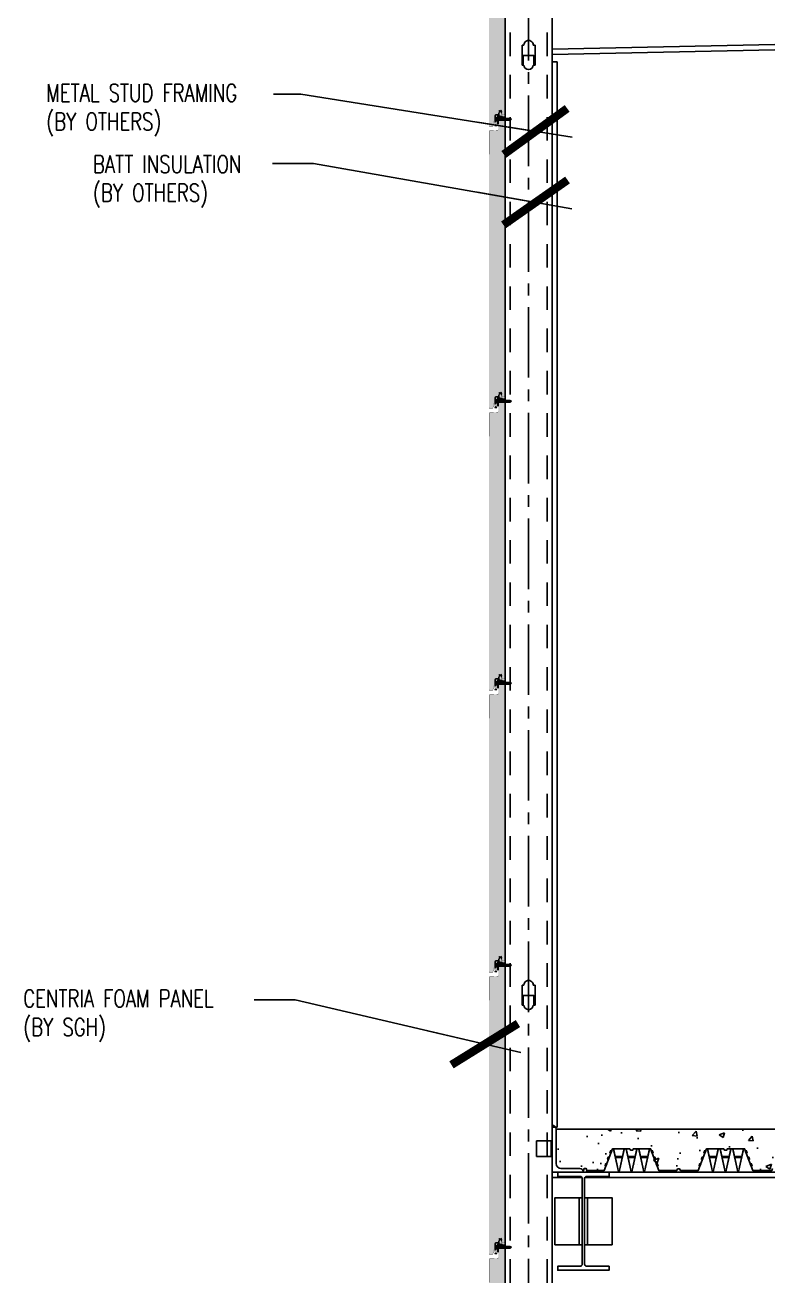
# Model space of a CAD drawing. Header units: inches. Extents: x 0 to 10293, y 0 to 4182.
# Drawn here: x 3863.8 to 3959.5, y 3465.8 to 3625.5 of the extents above; entities that cross this region are included whole.
import ezdxf
from ezdxf.enums import TextEntityAlignment as Align

# ---------------------------------------------------------------- set-up
doc = ezdxf.new("R2010")
doc.units = ezdxf.units.IN
doc.header["$LTSCALE"] = 48
doc.header["$MEASUREMENT"] = 0
doc.linetypes.add('CENTER2', pattern=[1.125, 0.75, -0.125, 0.125, -0.125])
doc.linetypes.add('HIDDEN3', pattern=[0.1125, 0.0625, -0.05])
doc.layers.add('PANEL', color=1, linetype='Continuous')
doc.styles.add('insultxt', font='insultxt.shx')
doc.styles.add('NOTATION', font='romans.shx', dxfattribs={"width": 0.75})
doc.dimstyles.new('AVANT$7', dxfattribs={"dimscale": 96, "dimtxt": 0.09375, "dimasz": 0.078125, "dimexe": 0.0625, "dimexo": 0.046875, "dimgap": 0.03125, "dimtad": 0, "dimdec": 3, "dimrnd": 0.125, "dimzin": 15, "dimdsep": 46, "dimlunit": 4, "dimtxsty": 'NOTATION', "dimblk1": 'AVATICK', "dimblk2": 'AVATICK', "dimsah": 1, "dimcen": 0.0625, "dimdle": 0.09375, "dimclrd": 256, "dimclre": 256, "dimclrt": 11, "dimaunit": 1, "dimadec": 0, "dimazin": 0, "dimtfac": 1.5, "dimtdec": 3, "dimtix": 1, "dimtmove": 1, "dimatfit": 3, "dimldrblk": 'AVATICK', "dimfxl": 0, "dimtvp": 1.25, "dimfrac": 2, "dimtolj": 1, "dimtzin": 15, "dimarcsym": 0})

# ---------------------------------------------------------------- blocks, each defined once
blk = doc.blocks.new('AVATICK')
blk.add_line((-1, 0), (0.631, 0))
at = {"const_width": 0.141}
blk.add_lwpolyline([(0.471, 0.471), (-0.471, -0.471)], dxfattribs=at)
blk = doc.blocks.new('A$C3CA05C21')
at = {"layer": 'PANEL', "const_width": 0.03}
blk.add_lwpolyline([(0.79, 0), (0.79, 1.1, 0.061321), (0.78, 1.15), (0.75, 1.29, -0.061321), (0.74, 1.34), (0.74, 2.6, -0.061321), (0.75, 2.64), (0.78, 2.78, 0.069532), (0.79, 2.84), (0.79, 4.69, 0.414214), (0.57, 4.9), (0.41, 4.9, -0.414214), (0.38, 4.94), (0.38, 5.31, 0.520517), (0.26, 5.4), (0.01, 5.31)], format="xyb", dxfattribs=at)

msp = doc.modelspace()

# ---------------------------------------------------------------- hatches: boundary and pattern name
h = msp.add_hatch()
h.set_pattern_fill('AR-SAND', color=256, scale=0.25, style=0)
h.set_pattern_definition([(37.5, (3908.4506, 3601.65524), (-0.0157483, 0.481706), [0, -0.38, 0, -0.425, 0, -0.40625]), (7.5, (3908.4506, 3601.65524), (0.442444, 0.7055365), [0, -0.205, 0, -0.3425, 0, -0.13125]), (327.5, (3908.1431, 3601.65524), (0.7785355, 0.0014148), [0, -0.125, 0, -0.45, 0, -0.5875]), (317.5, (3908.1431, 3601.65524), (0.751532, 0.219419), [0, -0.0625, 0, -0.295, 0, -0.3375])])
h.paths.add_polyline_path([(3925.03108, 3645.07178), (3925.03108, 3646.14195, 0.061321355), (3925.02454, 3646.19507), (3924.98421, 3646.35641), (3924.98421, 3647.6651), (3925.02531, 3647.82952, 0.053119255), (3925.03064, 3647.87009), (3925.03064, 3649.72998, 0.414213562), (3924.81264, 3649.94798), (3924.62443, 3649.94798), (3924.62443, 3650.35493, 0.520516937), (3924.49963, 3650.44232), (3924.25604, 3650.35371, -0.127242377), (3924.24591, 3649.80311), (3924.21601, 3649.53678), (3924.21601, 3648.85589), (3924.21601, 3648.20208, -0.404026226), (3924.12529, 3648.10814), (3923.14768, 3648.074, 0.404026226), (3923.02801, 3647.95008), (3923.02801, 3645.03996), (3923.02801, 3612.69821, 0.424426586), (3923.15632, 3612.57428), (3923.40832, 3612.58304, 0.404073765), (3923.52801, 3612.70697), (3923.52801, 3613.14932, -1), (3923.74701, 3613.14932), (3923.74701, 3612.99542, 0.199694813), (3923.78359, 3612.90747, 2.248166221), (3923.82201, 3612.94781), (3923.82201, 3613.12707), (3923.82201, 3613.97635, -0.414213562), (3923.91601, 3614.07035), (3924.14087, 3614.07035, 0.305086737), (3924.21814, 3614.18521), (3924.21814, 3614.63471), (3924.65814, 3614.63471), (3924.65564, 3614.63275), (3924.65564, 3614.24964, 0.001348218), (3924.65717, 3614.24988, 0.435128231), (3924.7999, 3614.07358, 0.431447291), (3925.03064, 3614.29121)])
h = msp.add_hatch()
h.set_pattern_fill('AR-SAND', color=256, scale=0.25, style=0)
h.set_pattern_definition([(37.5, (3908.4506, 3565.65524), (-0.0157483, 0.481706), [0, -0.38, 0, -0.425, 0, -0.40625]), (7.5, (3908.4506, 3565.65524), (0.442444, 0.7055365), [0, -0.205, 0, -0.3425, 0, -0.13125]), (327.5, (3908.1431, 3565.65524), (0.7785355, 0.0014148), [0, -0.125, 0, -0.45, 0, -0.5875]), (317.5, (3908.1431, 3565.65524), (0.751532, 0.219419), [0, -0.0625, 0, -0.295, 0, -0.3375])])
h.paths.add_polyline_path([(3925.03108, 3609.07178), (3925.03108, 3610.14195, 0.061321355), (3925.02454, 3610.19507), (3924.98421, 3610.35641), (3924.98421, 3611.6651), (3925.02531, 3611.82952, 0.053119255), (3925.03064, 3611.87009), (3925.03064, 3613.72998, 0.414213562), (3924.81264, 3613.94798), (3924.62443, 3613.94798), (3924.62443, 3614.35493, 0.520516937), (3924.49963, 3614.44232), (3924.25604, 3614.35371, -0.127242377), (3924.24591, 3613.80311), (3924.21601, 3613.53678), (3924.21601, 3612.85589), (3924.21601, 3612.20208, -0.404026226), (3924.12529, 3612.10814), (3923.14768, 3612.074, 0.404026226), (3923.02801, 3611.95008), (3923.02801, 3609.03996), (3923.02801, 3576.69821, 0.424426586), (3923.15632, 3576.57428), (3923.40832, 3576.58304, 0.404073765), (3923.52801, 3576.70697), (3923.52801, 3577.14932, -1), (3923.74701, 3577.14932), (3923.74701, 3576.99542, 0.199694813), (3923.78359, 3576.90747, 2.248166221), (3923.82201, 3576.94781), (3923.82201, 3577.12707), (3923.82201, 3577.97635, -0.414213562), (3923.91601, 3578.07035), (3924.14087, 3578.07035, 0.305086737), (3924.21814, 3578.18521), (3924.21814, 3578.63471), (3924.65814, 3578.63471), (3924.65564, 3578.63275), (3924.65564, 3578.24964, 0.001348218), (3924.65717, 3578.24988, 0.435128231), (3924.7999, 3578.07358, 0.431447291), (3925.03064, 3578.29121)])
h = msp.add_hatch()
h.set_pattern_fill('AR-SAND', color=256, scale=0.25, style=0)
h.set_pattern_definition([(37.5, (3908.4506, 3529.65524), (-0.0157483, 0.481706), [0, -0.38, 0, -0.425, 0, -0.40625]), (7.5, (3908.4506, 3529.65524), (0.442444, 0.7055365), [0, -0.205, 0, -0.3425, 0, -0.13125]), (327.5, (3908.1431, 3529.65524), (0.7785355, 0.0014148), [0, -0.125, 0, -0.45, 0, -0.5875]), (317.5, (3908.1431, 3529.65524), (0.751532, 0.219419), [0, -0.0625, 0, -0.295, 0, -0.3375])])
h.paths.add_polyline_path([(3925.03108, 3573.07178), (3925.03108, 3574.14195, 0.061321355), (3925.02454, 3574.19507), (3924.98421, 3574.35641), (3924.98421, 3575.6651), (3925.02531, 3575.82952, 0.053119255), (3925.03064, 3575.87009), (3925.03064, 3577.72998, 0.414213562), (3924.81264, 3577.94798), (3924.62443, 3577.94798), (3924.62443, 3578.35493, 0.520516937), (3924.49963, 3578.44232), (3924.25604, 3578.35371, -0.127242377), (3924.24591, 3577.80311), (3924.21601, 3577.53678), (3924.21601, 3576.85589), (3924.21601, 3576.20208, -0.404026226), (3924.12529, 3576.10814), (3923.14768, 3576.074, 0.404026226), (3923.02801, 3575.95008), (3923.02801, 3573.03996), (3923.02801, 3540.69821, 0.424426586), (3923.15632, 3540.57428), (3923.40832, 3540.58304, 0.404073765), (3923.52801, 3540.70697), (3923.52801, 3541.14932, -1), (3923.74701, 3541.14932), (3923.74701, 3540.99542, 0.199694813), (3923.78359, 3540.90747, 2.248166221), (3923.82201, 3540.94781), (3923.82201, 3541.12707), (3923.82201, 3541.97635, -0.414213562), (3923.91601, 3542.07035), (3924.14087, 3542.07035, 0.305086737), (3924.21814, 3542.18521), (3924.21814, 3542.63471), (3924.65814, 3542.63471), (3924.65564, 3542.63275), (3924.65564, 3542.24964, 0.001348218), (3924.65717, 3542.24988, 0.435128231), (3924.7999, 3542.07358, 0.431447291), (3925.03064, 3542.29121)])
h = msp.add_hatch()
h.set_pattern_fill('AR-SAND', color=256, scale=0.25, style=0)
h.set_pattern_definition([(37.5, (3908.4506, 3493.65524), (-0.0157483, 0.481706), [0, -0.38, 0, -0.425, 0, -0.40625]), (7.5, (3908.4506, 3493.65524), (0.442444, 0.7055365), [0, -0.205, 0, -0.3425, 0, -0.13125]), (327.5, (3908.1431, 3493.65524), (0.7785355, 0.0014148), [0, -0.125, 0, -0.45, 0, -0.5875]), (317.5, (3908.1431, 3493.65524), (0.751532, 0.219419), [0, -0.0625, 0, -0.295, 0, -0.3375])])
h.paths.add_polyline_path([(3925.03108, 3537.07178), (3925.03108, 3538.14195, 0.061321355), (3925.02454, 3538.19507), (3924.98421, 3538.35641), (3924.98421, 3539.6651), (3925.02531, 3539.82952, 0.053119255), (3925.03064, 3539.87009), (3925.03064, 3541.72998, 0.414213562), (3924.81264, 3541.94798), (3924.62443, 3541.94798), (3924.62443, 3542.35493, 0.520516937), (3924.49963, 3542.44232), (3924.25604, 3542.35371, -0.127242377), (3924.24591, 3541.80311), (3924.21601, 3541.53678), (3924.21601, 3540.85589), (3924.21601, 3540.20208, -0.404026226), (3924.12529, 3540.10814), (3923.14768, 3540.074, 0.404026226), (3923.02801, 3539.95008), (3923.02801, 3537.03996), (3923.02801, 3504.69821, 0.424426586), (3923.15632, 3504.57428), (3923.40832, 3504.58304, 0.404073765), (3923.52801, 3504.70697), (3923.52801, 3505.14932, -1), (3923.74701, 3505.14932), (3923.74701, 3504.99542, 0.199694813), (3923.78359, 3504.90747, 2.248166221), (3923.82201, 3504.94781), (3923.82201, 3505.12707), (3923.82201, 3505.97635, -0.414213562), (3923.91601, 3506.07035), (3924.14087, 3506.07035, 0.305086737), (3924.21814, 3506.18521), (3924.21814, 3506.63471), (3924.65814, 3506.63471), (3924.65564, 3506.63275), (3924.65564, 3506.24964, 0.001348218), (3924.65717, 3506.24988, 0.435128231), (3924.7999, 3506.07358, 0.431447291), (3925.03064, 3506.29121)])
h = msp.add_hatch()
h.set_pattern_fill('AR-SAND', color=256, scale=0.25, style=0)
h.set_pattern_definition([(37.5, (3908.4506, 3457.65524), (-0.0157483, 0.481706), [0, -0.38, 0, -0.425, 0, -0.40625]), (7.5, (3908.4506, 3457.65524), (0.442444, 0.7055365), [0, -0.205, 0, -0.3425, 0, -0.13125]), (327.5, (3908.1431, 3457.65524), (0.7785355, 0.0014148), [0, -0.125, 0, -0.45, 0, -0.5875]), (317.5, (3908.1431, 3457.65524), (0.751532, 0.219419), [0, -0.0625, 0, -0.295, 0, -0.3375])])
h.paths.add_polyline_path([(3925.03108, 3501.07178), (3925.03108, 3502.14195, 0.061321355), (3925.02454, 3502.19507), (3924.98421, 3502.35641), (3924.98421, 3503.6651), (3925.02531, 3503.82952, 0.053119255), (3925.03064, 3503.87009), (3925.03064, 3505.72998, 0.414213562), (3924.81264, 3505.94798), (3924.62443, 3505.94798), (3924.62443, 3506.35493, 0.520516937), (3924.49963, 3506.44232), (3924.25604, 3506.35371, -0.127242377), (3924.24591, 3505.80311), (3924.21601, 3505.53678), (3924.21601, 3504.85589), (3924.21601, 3504.20208, -0.404026226), (3924.12529, 3504.10814), (3923.14768, 3504.074, 0.404026226), (3923.02801, 3503.95008), (3923.02801, 3501.03996), (3923.02801, 3468.69821, 0.424426586), (3923.15632, 3468.57428), (3923.40832, 3468.58304, 0.404073765), (3923.52801, 3468.70697), (3923.52801, 3469.14932, -1), (3923.74701, 3469.14932), (3923.74701, 3468.99542, 0.199694813), (3923.78359, 3468.90747, 2.248166221), (3923.82201, 3468.94781), (3923.82201, 3469.12707), (3923.82201, 3469.97635, -0.414213562), (3923.91601, 3470.07035), (3924.14087, 3470.07035, 0.305086737), (3924.21814, 3470.18521), (3924.21814, 3470.63471), (3924.65814, 3470.63471), (3924.65564, 3470.63275), (3924.65564, 3470.24964, 0.001348218), (3924.65717, 3470.24988, 0.435128231), (3924.7999, 3470.07358, 0.431447291), (3925.03064, 3470.29121)])
h = msp.add_hatch()
h.set_pattern_fill('AR-CONC', color=256, style=0)
h.set_pattern_definition([(50, (1936.5815, 2342.5263), (7.172602, -0.627521), [0.75, -8.25]), (355, (1936.5815, 2342.526), (-1.387513, 7.521921), [0.6, -6.6]), (100.4514, (1937.179, 2342.474), (5.785094, 6.894395), [0.637402, -7.01142]), (46.1842, (1936.5815, 2344.526), (10.67241, -1.65519), [1.125, -12.375]), (96.6356, (1937.471, 2344.388), (9.346627, 9.74118), [0.956103, -10.51713]), (351.1842, (1936.582, 2344.526), (9.34662, 9.741186), [0.9, -9.9]), (21, (1937.5815, 2344.0263), (5.96907, -4.026189), [0.75, -8.25]), (326, (1937.5815, 2344.026), (2.433153, 7.2515), [0.6, -6.6]), (71.4514, (1938.079, 2343.691), (8.402226, 3.225305), [0.637402, -7.01142]), (37.5, (1936.5815, 2342.5263), (0.1215986, 3.3289385), [0, -6.52, 0, -6.7, 0, -6.625]), (7.5, (1936.5815, 2342.5263), (2.6306954, 3.944117), [0, -3.82, 0, -6.37, 0, -2.525]), (327.5, (1934.3515, 2342.5263), (5.3382244, -0.2255487), [0, -2.5, 0, -7.8, 0, -10.35]), (317.5, (1933.3515, 2342.5263), (5.831862, 1.00105), [0, -3.25, 0, -5.18, 0, -7.35])])
h.paths.add_polyline_path([(3959.53126, 3484.57866), (3931.57814, 3484.57866), (3931.57814, 3480.20366, 0.414213562), (3932.20314, 3479.57866), (3934.57814, 3479.57866, -0.414213562), (3935.07814, 3479.07866), (3935.59376, 3479.07866), (3935.50001, 3479.32866), (3937.73764, 3479.32866), (3937.94933, 3479.87866), (3937.83268, 3479.92356), (3937.93852, 3480.19856), (3938.05518, 3480.15366), (3938.26688, 3480.70366), (3938.15022, 3480.74856), (3938.25607, 3481.02356), (3938.37272, 3480.97866), (3938.58442, 3481.52866), (3938.46776, 3481.57356), (3938.57361, 3481.84856), (3938.69027, 3481.80366), (3938.79611, 3482.07866), (3940.98551, 3482.07866), (3941.09376, 3481.89116), (3941.34376, 3481.89116), (3941.45202, 3482.07866), (3943.64141, 3482.07866), (3943.74726, 3481.80366), (3943.86392, 3481.84856), (3943.96977, 3481.57356), (3943.85311, 3481.52866), (3944.0648, 3480.97866), (3944.18146, 3481.02356), (3944.28731, 3480.74856), (3944.17065, 3480.70366), (3944.38235, 3480.15366), (3944.499, 3480.19856), (3944.60485, 3479.92356), (3944.48819, 3479.87866), (3944.69989, 3479.32866), (3946.98551, 3479.32866), (3947.09376, 3479.51616), (3947.34376, 3479.51616), (3947.45202, 3479.32866), (3949.73764, 3479.32866), (3949.94933, 3479.87866), (3949.83268, 3479.92356), (3949.93852, 3480.19856), (3950.05518, 3480.15366), (3950.26688, 3480.70366), (3950.15022, 3480.74856), (3950.25607, 3481.02356), (3950.37272, 3480.97866), (3950.58442, 3481.52866), (3950.46776, 3481.57356), (3950.57361, 3481.84856), (3950.69027, 3481.80366), (3950.79611, 3482.07866), (3952.98551, 3482.07866), (3953.09376, 3481.89116), (3953.34376, 3481.89116), (3953.45202, 3482.07866), (3955.64141, 3482.07866), (3955.74726, 3481.80366), (3955.86392, 3481.84856), (3955.96977, 3481.57356), (3955.85311, 3481.52866), (3956.0648, 3480.97866), (3956.18146, 3481.02356), (3956.28731, 3480.74856), (3956.17065, 3480.70366), (3956.38235, 3480.15366), (3956.499, 3480.19856), (3956.60485, 3479.92356), (3956.48819, 3479.87866), (3955.64141, 3482.07866), (3953.45202, 3482.07866), (3953.34376, 3481.89116), (3953.09376, 3481.89116), (3952.98551, 3482.07866), (3950.79611, 3482.07866), (3949.73764, 3479.32866), (3947.45202, 3479.32866), (3947.34376, 3479.51616), (3947.09376, 3479.51616), (3946.98551, 3479.32866), (3944.69989, 3479.32866), (3943.64141, 3482.07866), (3941.45202, 3482.07866), (3941.34376, 3481.89116), (3941.09376, 3481.89116), (3940.98551, 3482.07866), (3938.79611, 3482.07866), (3937.73764, 3479.32866), (3935.50001, 3479.32866), (3935.59376, 3479.07866), (3959.53126, 3479.07866)])
h = msp.add_hatch()
h.set_pattern_fill('AR-SAND', color=256, scale=0.25, style=0)
h.set_pattern_definition([(37.5, (3908.4506, 3421.65524), (-0.0157483, 0.481706), [0, -0.38, 0, -0.425, 0, -0.40625]), (7.5, (3908.4506, 3421.65524), (0.442444, 0.7055365), [0, -0.205, 0, -0.3425, 0, -0.13125]), (327.5, (3908.1431, 3421.65524), (0.7785355, 0.0014148), [0, -0.125, 0, -0.45, 0, -0.5875]), (317.5, (3908.1431, 3421.65524), (0.751532, 0.219419), [0, -0.0625, 0, -0.295, 0, -0.3375])])
h.paths.add_polyline_path([(3925.03108, 3465.07178), (3925.03108, 3466.14195, 0.061321355), (3925.02454, 3466.19507), (3924.98421, 3466.35641), (3924.98421, 3467.6651), (3925.02531, 3467.82952, 0.053119255), (3925.03064, 3467.87009), (3925.03064, 3469.72998, 0.414213562), (3924.81264, 3469.94798), (3924.62443, 3469.94798), (3924.62443, 3470.35493, 0.520516937), (3924.49963, 3470.44232), (3924.25604, 3470.35371, -0.127242377), (3924.24591, 3469.80311), (3924.21601, 3469.53678), (3924.21601, 3468.85589), (3924.21601, 3468.20208, -0.404026226), (3924.12529, 3468.10814), (3923.14768, 3468.074, 0.404026226), (3923.02801, 3467.95008), (3923.02801, 3465.03996), (3923.02801, 3432.69821, 0.424426586), (3923.15632, 3432.57428), (3923.40832, 3432.58304, 0.404073765), (3923.52801, 3432.70697), (3923.52801, 3433.14932, -1), (3923.74701, 3433.14932), (3923.74701, 3432.99542, 0.199694813), (3923.78359, 3432.90747, 2.248166221), (3923.82201, 3432.94781), (3923.82201, 3433.12707), (3923.82201, 3433.97635, -0.414213562), (3923.91601, 3434.07035), (3924.14087, 3434.07035, 0.305086737), (3924.21814, 3434.18521), (3924.21814, 3434.63471), (3924.65814, 3434.63471), (3924.65564, 3434.63275), (3924.65564, 3434.24964, 0.001348218), (3924.65717, 3434.24988, 0.435128231), (3924.7999, 3434.07358, 0.431447291), (3925.03064, 3434.29121)])

# ---------------------------------------------------------------- linework, layer by layer
at = {"linetype": 'CENTER2', "ltscale": 0.25}
msp.add_line((3928.07814, 3738.02573), (3928.07814, 3247.55001), dxfattribs=at)
at = {"linetype": 'HIDDEN3'}
for p, q in [((3925.70314, 3324.57866), (3925.70314, 3720.57904)), ((3930.45314, 3324.57866), (3930.45314, 3720.57904))]:
    msp.add_line(p, q, dxfattribs=at)
for p, q in [((3931.07814, 3326.07866), (3931.07814, 3719.07904)), ((3925.07814, 3326.07866), (3925.07814, 3707.07904)), ((3927.47673, 3622.95982), (3927.23574, 3622.95982)), ((3927.23574, 3622.95982), (3927.23574, 3620.43062)), ((3928.90199, 3622.95982), (3928.67158, 3622.95982)), ((3928.90199, 3622.95982), (3928.90199, 3620.43062)), ((3931.07814, 3622.44854), (3959.53126, 3623.03958)), ((3931.07814, 3621.76839), (3959.53126, 3622.35943)), ((3927.47641, 3620.43062), (3927.23574, 3620.43062)), ((3928.90199, 3620.43062), (3928.6719, 3620.43062)), ((3931.70314, 3620.82866), (3931.07814, 3620.82866)), ((3931.70314, 3484.82866), (3931.70314, 3620.82866)), ((3924.35908, 3614.47995), (3924.55165, 3614.63071)), ((3924.3622, 3614.56177), (3924.45026, 3614.63071)), ((3924.3746, 3614.41272), (3924.64272, 3614.62264)), ((3924.51392, 3614.44242), (3924.65304, 3614.55134)), ((3924.59302, 3614.42497), (3924.67093, 3614.48597)), ((3924.62179, 3614.36812), (3924.67093, 3614.40659)), ((3924.62179, 3614.28874), (3924.67049, 3614.32687)), ((3923.78283, 3612.73564), (3924.03286, 3612.74456)), ((3923.78283, 3612.73564), (3924.03286, 3612.74456)), ((3924.03385, 3612.71481), (3923.78382, 3612.70622)), ((3924.03385, 3612.71481), (3923.78382, 3612.70622)), ((3923.90125, 3613.66019), (3923.90125, 3613.35344)), ((3923.92948, 3613.71132), (3924.09125, 3613.71132)), ((3923.92948, 3613.60907), (3924.09125, 3613.60907)), ((3923.92948, 3613.40457), (3924.09125, 3613.40457)), ((3923.92948, 3613.30232), (3924.09125, 3613.30232)), ((3924.09125, 3613.71132), (3924.09125, 3613.30232)), ((3923.90125, 3577.66019), (3923.90125, 3577.35344)), ((3923.92948, 3577.71132), (3924.09125, 3577.71132)), ((3923.92948, 3577.60907), (3924.09125, 3577.60907)), ((3923.92948, 3577.40457), (3924.09125, 3577.40457)), ((3923.92948, 3577.30232), (3924.09125, 3577.30232)), ((3924.09125, 3577.71132), (3924.09125, 3577.30232)), ((3924.35908, 3578.47995), (3924.55165, 3578.63071)), ((3924.3622, 3578.56177), (3924.45026, 3578.63071)), ((3924.3746, 3578.41272), (3924.64272, 3578.62264)), ((3924.51392, 3578.44242), (3924.65304, 3578.55134)), ((3924.59302, 3578.42497), (3924.67093, 3578.48597)), ((3924.62179, 3578.36812), (3924.67093, 3578.40659)), ((3924.62179, 3578.28874), (3924.67049, 3578.32687)), ((3923.78283, 3576.73564), (3924.03286, 3576.74456)), ((3923.78283, 3576.73564), (3924.03286, 3576.74456)), ((3924.03385, 3576.71481), (3923.78382, 3576.70622)), ((3924.03385, 3576.71481), (3923.78382, 3576.70622)), ((3924.35908, 3542.47995), (3924.55165, 3542.63071)), ((3924.3622, 3542.56177), (3924.45026, 3542.63071)), ((3924.3746, 3542.41272), (3924.64272, 3542.62264)), ((3924.51392, 3542.44242), (3924.65304, 3542.55134)), ((3924.59302, 3542.42497), (3924.67093, 3542.48597)), ((3924.62179, 3542.36812), (3924.67093, 3542.40659)), ((3924.62179, 3542.28874), (3924.67049, 3542.32687)), ((3923.78283, 3540.73564), (3924.03286, 3540.74456)), ((3923.78283, 3540.73564), (3924.03286, 3540.74456)), ((3924.03385, 3540.71481), (3923.78382, 3540.70622)), ((3924.03385, 3540.71481), (3923.78382, 3540.70622)), ((3923.90125, 3541.66019), (3923.90125, 3541.35344)), ((3923.92948, 3541.71132), (3924.09125, 3541.71132)), ((3923.92948, 3541.60907), (3924.09125, 3541.60907)), ((3923.92948, 3541.40457), (3924.09125, 3541.40457)), ((3923.92948, 3541.30232), (3924.09125, 3541.30232)), ((3924.09125, 3541.71132), (3924.09125, 3541.30232)), ((3923.90125, 3505.66019), (3923.90125, 3505.35344)), ((3923.92948, 3505.71132), (3924.09125, 3505.71132)), ((3923.92948, 3505.60907), (3924.09125, 3505.60907)), ((3923.92948, 3505.40457), (3924.09125, 3505.40457)), ((3923.92948, 3505.30232), (3924.09125, 3505.30232)), ((3924.09125, 3505.71132), (3924.09125, 3505.30232)), ((3924.35908, 3506.47995), (3924.55165, 3506.63071)), ((3924.3622, 3506.56177), (3924.45026, 3506.63071)), ((3924.3746, 3506.41272), (3924.64272, 3506.62264)), ((3924.51392, 3506.44242), (3924.65304, 3506.55134)), ((3924.59302, 3506.42497), (3924.67093, 3506.48597)), ((3924.62179, 3506.36812), (3924.67093, 3506.40659)), ((3924.62179, 3506.28874), (3924.67049, 3506.32687)), ((3923.78283, 3504.73564), (3924.03286, 3504.74456)), ((3923.78283, 3504.73564), (3924.03286, 3504.74456)), ((3924.03385, 3504.71481), (3923.78382, 3504.70622)), ((3924.03385, 3504.71481), (3923.78382, 3504.70622)), ((3927.47673, 3502.95982), (3927.23574, 3502.95982)), ((3927.23574, 3502.95982), (3927.23574, 3500.43062)), ((3928.90199, 3502.95982), (3928.67158, 3502.95982)), ((3928.90199, 3502.95982), (3928.90199, 3500.43062)), ((3927.47641, 3500.43062), (3927.23574, 3500.43062)), ((3928.90199, 3500.43062), (3928.6719, 3500.43062)), ((3931.07814, 3484.82866), (3931.70314, 3484.82866)), ((3931.57814, 3484.57866), (3959.53126, 3484.57866)), ((3929.07814, 3481.07866), (3929.07814, 3483.07866)), ((3931.07814, 3483.07866), (3929.07814, 3483.07866)), ((3930.95314, 3482.95366), (3930.95314, 3481.20366)), ((3931.07814, 3483.07866), (3931.07814, 3481.07866)), ((3931.07814, 3483.07866), (3931.07814, 3483.07866)), ((3931.07814, 3481.07866), (3929.07814, 3481.07866)), ((3931.07814, 3481.07866), (3931.07814, 3481.07866)), ((3931.07814, 3479.07866), (3959.53126, 3479.07866)), ((3931.07814, 3478.39866), (3934.9073, 3478.39866)), ((3935.24898, 3478.39866), (3959.53126, 3478.39866)), ((3934.92814, 3475.82866), (3934.55314, 3475.82866)), ((3934.55314, 3475.82866), (3934.55314, 3469.82866)), ((3935.22814, 3475.82866), (3935.60314, 3475.82866)), ((3935.60314, 3475.82866), (3935.60314, 3469.82866)), ((3924.35908, 3470.47995), (3924.55165, 3470.63071)), ((3924.3622, 3470.56177), (3924.45026, 3470.63071)), ((3924.3746, 3470.41272), (3924.64272, 3470.62264)), ((3924.51392, 3470.44242), (3924.65304, 3470.55134)), ((3924.59302, 3470.42497), (3924.67093, 3470.48597)), ((3924.62179, 3470.36812), (3924.67093, 3470.40659)), ((3924.62179, 3470.28874), (3924.67049, 3470.32687)), ((3923.78283, 3468.73564), (3924.03286, 3468.74456)), ((3923.78283, 3468.73564), (3924.03286, 3468.74456)), ((3924.03385, 3468.71481), (3923.78382, 3468.70622)), ((3924.03385, 3468.71481), (3923.78382, 3468.70622)), ((3923.90125, 3469.66019), (3923.90125, 3469.35344)), ((3923.92948, 3469.71132), (3924.09125, 3469.71132)), ((3923.92948, 3469.60907), (3924.09125, 3469.60907)), ((3923.92948, 3469.40457), (3924.09125, 3469.40457)), ((3923.92948, 3469.30232), (3924.09125, 3469.30232)), ((3924.09125, 3469.71132), (3924.09125, 3469.30232))]:
    msp.add_line(p, q)
at = {"linetype": 'Continuous'}
for p, q in [((3923.82201, 3613.12707), (3923.82201, 3613.97635)), ((3924.14087, 3614.07035), (3923.91601, 3614.07035)), ((3924.21954, 3613.86985), (3924.96237, 3613.66647)), ((3924.24014, 3613.94508), (3924.98297, 3613.7417)), ((3924.09125, 3613.62682), (3924.10236, 3613.62682)), ((3924.09125, 3613.38682), (3924.10236, 3613.38682)), ((3924.10236, 3613.83995), (3924.10236, 3612.91289)), ((3924.10236, 3612.91289), (3924.18036, 3612.91289)), ((3924.18036, 3612.91289), (3924.18036, 3613.83995)), ((3924.18036, 3613.62682), (3925.68571, 3613.62682)), ((3924.18036, 3613.38682), (3925.68569, 3613.38682)), ((3924.96237, 3613.66647), (3924.98297, 3613.7417)), ((3925.90003, 3613.50682), (3925.68569, 3613.38682)), ((3925.90003, 3613.50682), (3925.68571, 3613.62682)), ((3923.82201, 3577.12707), (3923.82201, 3577.97635)), ((3924.14087, 3578.07035), (3923.91601, 3578.07035)), ((3924.09125, 3577.62682), (3924.10236, 3577.62682)), ((3924.09125, 3577.38682), (3924.10236, 3577.38682)), ((3924.10236, 3577.83995), (3924.10236, 3576.91289)), ((3924.18036, 3576.91289), (3924.18036, 3577.83995)), ((3924.18036, 3577.62682), (3925.68571, 3577.62682)), ((3924.18036, 3577.38682), (3925.68569, 3577.38682)), ((3924.21954, 3577.86985), (3924.96237, 3577.66647)), ((3924.24014, 3577.94508), (3924.98297, 3577.7417)), ((3924.96237, 3577.66647), (3924.98297, 3577.7417)), ((3925.90003, 3577.50682), (3925.68569, 3577.38682)), ((3925.90003, 3577.50682), (3925.68571, 3577.62682)), ((3924.10236, 3576.91289), (3924.18036, 3576.91289)), ((3924.14087, 3542.07035), (3923.91601, 3542.07035)), ((3923.82201, 3541.12707), (3923.82201, 3541.97635)), ((3924.09125, 3541.62682), (3924.10236, 3541.62682)), ((3924.09125, 3541.38682), (3924.10236, 3541.38682)), ((3924.10236, 3541.83995), (3924.10236, 3540.91289)), ((3924.10236, 3540.91289), (3924.18036, 3540.91289)), ((3924.18036, 3540.91289), (3924.18036, 3541.83995)), ((3924.18036, 3541.62682), (3925.68571, 3541.62682)), ((3924.18036, 3541.38682), (3925.68569, 3541.38682)), ((3924.21954, 3541.86985), (3924.96237, 3541.66647)), ((3924.24014, 3541.94508), (3924.98297, 3541.7417)), ((3924.96237, 3541.66647), (3924.98297, 3541.7417)), ((3925.90003, 3541.50682), (3925.68569, 3541.38682)), ((3925.90003, 3541.50682), (3925.68571, 3541.62682)), ((3923.82201, 3505.12707), (3923.82201, 3505.97635)), ((3924.14087, 3506.07035), (3923.91601, 3506.07035)), ((3924.09125, 3505.62682), (3924.10236, 3505.62682)), ((3924.09125, 3505.38682), (3924.10236, 3505.38682)), ((3924.10236, 3505.83995), (3924.10236, 3504.91289)), ((3924.18036, 3504.91289), (3924.18036, 3505.83995)), ((3924.18036, 3505.62682), (3925.68571, 3505.62682)), ((3924.18036, 3505.38682), (3925.68569, 3505.38682)), ((3924.21954, 3505.86985), (3924.96237, 3505.66647)), ((3924.24014, 3505.94508), (3924.98297, 3505.7417)), ((3924.96237, 3505.66647), (3924.98297, 3505.7417)), ((3925.90003, 3505.50682), (3925.68569, 3505.38682)), ((3925.90003, 3505.50682), (3925.68571, 3505.62682)), ((3924.10236, 3504.91289), (3924.18036, 3504.91289)), ((3923.82201, 3469.12707), (3923.82201, 3469.97635)), ((3924.14087, 3470.07035), (3923.91601, 3470.07035)), ((3924.09125, 3469.62682), (3924.10236, 3469.62682)), ((3924.09125, 3469.38682), (3924.10236, 3469.38682)), ((3924.10236, 3469.83995), (3924.10236, 3468.91289)), ((3924.10236, 3468.91289), (3924.18036, 3468.91289)), ((3924.18036, 3468.91289), (3924.18036, 3469.83995)), ((3924.18036, 3469.62682), (3925.68571, 3469.62682)), ((3924.18036, 3469.38682), (3925.68569, 3469.38682)), ((3924.21954, 3469.86985), (3924.96237, 3469.66647)), ((3924.24014, 3469.94508), (3924.98297, 3469.7417)), ((3924.96237, 3469.66647), (3924.98297, 3469.7417)), ((3925.90003, 3469.50682), (3925.68569, 3469.38682)), ((3925.90003, 3469.50682), (3925.68571, 3469.62682))]:
    msp.add_line(p, q, dxfattribs=at)
at = {"linetype": 'Continuous', "const_width": 0.03}
for points in [[(3923.82201, 3613.12707), (3923.82201, 3612.99542, 0.134971574), (3923.8289, 3612.97037), (3923.85321, 3612.92949, -1), (3923.78875, 3612.89115), (3923.76444, 3612.93202, -0.134971574), (3923.74701, 3612.99542), (3923.74701, 3613.14932, 1), (3923.52801, 3613.14932), (3923.52801, 3612.70697, -0.404073765), (3923.40832, 3612.58304), (3923.15632, 3612.57428, -0.424426586), (3923.02801, 3612.69821), (3923.02801, 3645.09937)], [(3923.99939, 3614.06121), (3924.09414, 3614.06121, 0.414213562), (3924.21814, 3614.18521), (3924.21814, 3614.60371, -0.414213562), (3924.24914, 3614.63471), (3924.62464, 3614.63471, -0.414213562), (3924.65564, 3614.60371), (3924.65564, 3614.22821, 0.414213562), (3924.81064, 3614.07321), (3924.81264, 3614.07321, 0.414213562), (3925.03064, 3614.29121), (3925.03108, 3645.07178)], [(3923.82201, 3577.12707), (3923.82201, 3576.99542, 0.134971574), (3923.8289, 3576.97037), (3923.85321, 3576.92949, -1), (3923.78875, 3576.89115), (3923.76444, 3576.93202, -0.134971574), (3923.74701, 3576.99542), (3923.74701, 3577.14932, 1), (3923.52801, 3577.14932), (3923.52801, 3576.70697, -0.404073765), (3923.40832, 3576.58304), (3923.15632, 3576.57428, -0.424426586), (3923.02801, 3576.69821), (3923.02801, 3609.09937)], [(3923.99939, 3578.06121), (3924.09414, 3578.06121, 0.414213562), (3924.21814, 3578.18521), (3924.21814, 3578.60371, -0.414213562), (3924.24914, 3578.63471), (3924.62464, 3578.63471, -0.414213562), (3924.65564, 3578.60371), (3924.65564, 3578.22821, 0.414213562), (3924.81064, 3578.07321), (3924.81264, 3578.07321, 0.414213562), (3925.03064, 3578.29121), (3925.03108, 3609.07178)], [(3923.82201, 3541.12707), (3923.82201, 3540.99542, 0.134971574), (3923.8289, 3540.97037), (3923.85321, 3540.92949, -1), (3923.78875, 3540.89115), (3923.76444, 3540.93202, -0.134971574), (3923.74701, 3540.99542), (3923.74701, 3541.14932, 1), (3923.52801, 3541.14932), (3923.52801, 3540.70697, -0.404073765), (3923.40832, 3540.58304), (3923.15632, 3540.57428, -0.424426586), (3923.02801, 3540.69821), (3923.02801, 3573.09937)], [(3923.99939, 3542.06121), (3924.09414, 3542.06121, 0.414213562), (3924.21814, 3542.18521), (3924.21814, 3542.60371, -0.414213562), (3924.24914, 3542.63471), (3924.62464, 3542.63471, -0.414213562), (3924.65564, 3542.60371), (3924.65564, 3542.22821, 0.414213562), (3924.81064, 3542.07321), (3924.81264, 3542.07321, 0.414213562), (3925.03064, 3542.29121), (3925.03108, 3573.07178)], [(3923.82201, 3505.12707), (3923.82201, 3504.99542, 0.134971574), (3923.8289, 3504.97037), (3923.85321, 3504.92949, -1), (3923.78875, 3504.89115), (3923.76444, 3504.93202, -0.134971574), (3923.74701, 3504.99542), (3923.74701, 3505.14932, 1), (3923.52801, 3505.14932), (3923.52801, 3504.70697, -0.404073765), (3923.40832, 3504.58304), (3923.15632, 3504.57428, -0.424426586), (3923.02801, 3504.69821), (3923.02801, 3537.09937)], [(3923.99939, 3506.06121), (3924.09414, 3506.06121, 0.414213562), (3924.21814, 3506.18521), (3924.21814, 3506.60371, -0.414213562), (3924.24914, 3506.63471), (3924.62464, 3506.63471, -0.414213562), (3924.65564, 3506.60371), (3924.65564, 3506.22821, 0.414213562), (3924.81064, 3506.07321), (3924.81264, 3506.07321, 0.414213562), (3925.03064, 3506.29121), (3925.03108, 3537.07178)], [(3923.82201, 3469.12707), (3923.82201, 3468.99542, 0.134971574), (3923.8289, 3468.97037), (3923.85321, 3468.92949, -1), (3923.78875, 3468.89115), (3923.76444, 3468.93202, -0.134971574), (3923.74701, 3468.99542), (3923.74701, 3469.14932, 1), (3923.52801, 3469.14932), (3923.52801, 3468.70697, -0.404073765), (3923.40832, 3468.58304), (3923.15632, 3468.57428, -0.424426586), (3923.02801, 3468.69821), (3923.02801, 3501.09937)], [(3923.99939, 3470.06121), (3924.09414, 3470.06121, 0.414213562), (3924.21814, 3470.18521), (3924.21814, 3470.60371, -0.414213562), (3924.24914, 3470.63471), (3924.62464, 3470.63471, -0.414213562), (3924.65564, 3470.60371), (3924.65564, 3470.22821, 0.414213562), (3924.81064, 3470.07321), (3924.81264, 3470.07321, 0.414213562), (3925.03064, 3470.29121), (3925.03108, 3501.07178)]]:
    msp.add_lwpolyline(points, format="xyb", dxfattribs=at)
for points in [[(3928.73455, 3620.54078), (3928.73455, 3621.66578), (3927.39047, 3621.66578), (3927.39047, 3620.54078)], [(3928.73455, 3500.54078), (3928.73455, 3501.66578), (3927.39047, 3501.66578), (3927.39047, 3500.54078)]]:
    msp.add_lwpolyline(points)
for points, const_width in [([(3924.21601, 3612.85589), (3924.21601, 3612.20208, -0.404026226), (3924.12529, 3612.10814), (3923.14768, 3612.074, 0.404026226), (3923.02801, 3611.95008), (3923.02801, 3609.03996)], 0.031), ([(3923.65219, 3612.87841), (3923.68203, 3613.08123, 1.075844136), (3923.59251, 3613.08778), (3923.59251, 3612.84285, 0.424411955), (3923.72081, 3612.71893), (3923.78356, 3612.72111)], 0.03), ([(3923.65219, 3612.87841), (3923.68203, 3613.08123, 1.075844136), (3923.59251, 3613.08778), (3923.59251, 3612.84285, 0.424411955), (3923.72081, 3612.71893), (3923.78356, 3612.72111)], 0.03), ([(3924.03356, 3612.72978), (3924.09631, 3612.73196, 0.404088187), (3924.21601, 3612.85589), (3924.21601, 3613.80478, -1.057535253), (3924.24591, 3613.80311), (3924.21601, 3613.53678)], 0.03), ([(3924.03356, 3612.72978), (3924.09631, 3612.73196, 0.404088187), (3924.21601, 3612.85589), (3924.21601, 3613.80478, -1.057535253), (3924.24591, 3613.80311), (3924.21601, 3613.53678)], 0.03), ([(3923.65219, 3576.87841), (3923.68203, 3577.08123, 1.075844136), (3923.59251, 3577.08778), (3923.59251, 3576.84285, 0.424411955), (3923.72081, 3576.71893), (3923.78356, 3576.72111)], 0.03), ([(3923.65219, 3576.87841), (3923.68203, 3577.08123, 1.075844136), (3923.59251, 3577.08778), (3923.59251, 3576.84285, 0.424411955), (3923.72081, 3576.71893), (3923.78356, 3576.72111)], 0.03), ([(3924.03356, 3576.72978), (3924.09631, 3576.73196, 0.404088187), (3924.21601, 3576.85589), (3924.21601, 3577.80478, -1.057535253), (3924.24591, 3577.80311), (3924.21601, 3577.53678)], 0.03), ([(3924.03356, 3576.72978), (3924.09631, 3576.73196, 0.404088187), (3924.21601, 3576.85589), (3924.21601, 3577.80478, -1.057535253), (3924.24591, 3577.80311), (3924.21601, 3577.53678)], 0.03), ([(3924.21601, 3576.85589), (3924.21601, 3576.20208, -0.404026226), (3924.12529, 3576.10814), (3923.14768, 3576.074, 0.404026226), (3923.02801, 3575.95008), (3923.02801, 3573.03996)], 0.031), ([(3924.21601, 3540.85589), (3924.21601, 3540.20208, -0.404026226), (3924.12529, 3540.10814), (3923.14768, 3540.074, 0.404026226), (3923.02801, 3539.95008), (3923.02801, 3537.03996)], 0.031), ([(3923.65219, 3540.87841), (3923.68203, 3541.08123, 1.075844136), (3923.59251, 3541.08778), (3923.59251, 3540.84285, 0.424411955), (3923.72081, 3540.71893), (3923.78356, 3540.72111)], 0.03), ([(3923.65219, 3540.87841), (3923.68203, 3541.08123, 1.075844136), (3923.59251, 3541.08778), (3923.59251, 3540.84285, 0.424411955), (3923.72081, 3540.71893), (3923.78356, 3540.72111)], 0.03), ([(3924.03356, 3540.72978), (3924.09631, 3540.73196, 0.404088187), (3924.21601, 3540.85589), (3924.21601, 3541.80478, -1.057535253), (3924.24591, 3541.80311), (3924.21601, 3541.53678)], 0.03), ([(3924.03356, 3540.72978), (3924.09631, 3540.73196, 0.404088187), (3924.21601, 3540.85589), (3924.21601, 3541.80478, -1.057535253), (3924.24591, 3541.80311), (3924.21601, 3541.53678)], 0.03), ([(3924.03356, 3504.72978), (3924.09631, 3504.73196, 0.404088187), (3924.21601, 3504.85589), (3924.21601, 3505.80478, -1.057535253), (3924.24591, 3505.80311), (3924.21601, 3505.53678)], 0.03), ([(3924.03356, 3504.72978), (3924.09631, 3504.73196, 0.404088187), (3924.21601, 3504.85589), (3924.21601, 3505.80478, -1.057535253), (3924.24591, 3505.80311), (3924.21601, 3505.53678)], 0.03), ([(3924.21601, 3504.85589), (3924.21601, 3504.20208, -0.404026226), (3924.12529, 3504.10814), (3923.14768, 3504.074, 0.404026226), (3923.02801, 3503.95008), (3923.02801, 3501.03996)], 0.031), ([(3923.65219, 3504.87841), (3923.68203, 3505.08123, 1.075844136), (3923.59251, 3505.08778), (3923.59251, 3504.84285, 0.424411955), (3923.72081, 3504.71893), (3923.78356, 3504.72111)], 0.03), ([(3923.65219, 3504.87841), (3923.68203, 3505.08123, 1.075844136), (3923.59251, 3505.08778), (3923.59251, 3504.84285, 0.424411955), (3923.72081, 3504.71893), (3923.78356, 3504.72111)], 0.03), ([(3924.21601, 3468.85589), (3924.21601, 3468.20208, -0.404026226), (3924.12529, 3468.10814), (3923.14768, 3468.074, 0.404026226), (3923.02801, 3467.95008), (3923.02801, 3465.03996)], 0.031), ([(3923.65219, 3468.87841), (3923.68203, 3469.08123, 1.075844136), (3923.59251, 3469.08778), (3923.59251, 3468.84285, 0.424411955), (3923.72081, 3468.71893), (3923.78356, 3468.72111)], 0.03), ([(3923.65219, 3468.87841), (3923.68203, 3469.08123, 1.075844136), (3923.59251, 3469.08778), (3923.59251, 3468.84285, 0.424411955), (3923.72081, 3468.71893), (3923.78356, 3468.72111)], 0.03), ([(3924.03356, 3468.72978), (3924.09631, 3468.73196, 0.404088187), (3924.21601, 3468.85589), (3924.21601, 3469.80478, -1.057535253), (3924.24591, 3469.80311), (3924.21601, 3469.53678)], 0.03), ([(3924.03356, 3468.72978), (3924.09631, 3468.73196, 0.404088187), (3924.21601, 3468.85589), (3924.21601, 3469.80478, -1.057535253), (3924.24591, 3469.80311), (3924.21601, 3469.53678)], 0.03)]:
    msp.add_lwpolyline(points, format="xyb", dxfattribs=dict(const_width=const_width))
at = {"linetype": 'Continuous', "flags": 128}
for points in [[(3931.07814, 3485.07866), (3931.07814, 3485.07866, -0.414213562), (3931.57814, 3484.57866), (3931.57814, 3480.20366, 0.414213562), (3932.20314, 3479.57866), (3934.57814, 3479.57866, -0.414213562), (3935.07814, 3479.07866), (3931.07814, 3479.07866), (3931.07814, 3485.07866)], [(3931.79814, 3479.07866), (3938.35814, 3479.07866), (3938.35814, 3478.55866), (3935.49064, 3478.55866, 0.414213562), (3935.22814, 3478.29616), (3935.22814, 3467.36116, 0.414213562), (3935.49064, 3467.09866), (3938.35814, 3467.09866), (3938.35814, 3466.57866), (3931.79814, 3466.57866), (3931.79814, 3467.09866), (3934.66564, 3467.09866, 0.414213562), (3934.92814, 3467.36116), (3934.92814, 3478.29616, 0.414213562), (3934.66564, 3478.55866), (3931.79814, 3478.55866), (3931.79814, 3479.07866)]]:
    msp.add_lwpolyline(points, format="xyb", close=True, dxfattribs=at)
at = {"flags": 128}
for points in [[(3935.07814, 3479.32866), (3935.17189, 3479.57866), (3935.40626, 3479.57866), (3935.50001, 3479.32866), (3937.73764, 3479.32866), (3938.79611, 3482.07866), (3940.98551, 3482.07866), (3941.09376, 3481.89116), (3941.34376, 3481.89116), (3941.45202, 3482.07866), (3943.64141, 3482.07866), (3944.69989, 3479.32866), (3946.98551, 3479.32866), (3947.09376, 3479.51616), (3947.34376, 3479.51616), (3947.45202, 3479.32866), (3949.73764, 3479.32866), (3950.79611, 3482.07866), (3952.98551, 3482.07866), (3953.09376, 3481.89116), (3953.34376, 3481.89116), (3953.45202, 3482.07866), (3955.64141, 3482.07866), (3956.69989, 3479.32866), (3959.14064, 3479.32866), (3959.23439, 3479.57866)], [(3938.58442, 3481.52866), (3938.46776, 3481.57356), (3938.57361, 3481.84856), (3938.69027, 3481.80366), (3938.58442, 3481.52866)], [(3943.85311, 3481.52866), (3943.96977, 3481.57356), (3943.86392, 3481.84856), (3943.74726, 3481.80366), (3943.85311, 3481.52866)], [(3950.58442, 3481.52866), (3950.46776, 3481.57356), (3950.57361, 3481.84856), (3950.69027, 3481.80366), (3950.58442, 3481.52866)], [(3955.85311, 3481.52866), (3955.96977, 3481.57356), (3955.86392, 3481.84856), (3955.74726, 3481.80366), (3955.85311, 3481.52866)], [(3937.94933, 3479.87866), (3937.83268, 3479.92356), (3937.93852, 3480.19856), (3938.05518, 3480.15366), (3937.94933, 3479.87866)], [(3938.26688, 3480.70366), (3938.15022, 3480.74856), (3938.25607, 3481.02356), (3938.37272, 3480.97866), (3938.26688, 3480.70366)], [(3944.17065, 3480.70366), (3944.28731, 3480.74856), (3944.18146, 3481.02356), (3944.0648, 3480.97866), (3944.17065, 3480.70366)], [(3944.48819, 3479.87866), (3944.60485, 3479.92356), (3944.499, 3480.19856), (3944.38235, 3480.15366), (3944.48819, 3479.87866)], [(3949.94933, 3479.87866), (3949.83268, 3479.92356), (3949.93852, 3480.19856), (3950.05518, 3480.15366), (3949.94933, 3479.87866)], [(3950.26688, 3480.70366), (3950.15022, 3480.74856), (3950.25607, 3481.02356), (3950.37272, 3480.97866), (3950.26688, 3480.70366)], [(3956.17065, 3480.70366), (3956.28731, 3480.74856), (3956.18146, 3481.02356), (3956.0648, 3480.97866), (3956.17065, 3480.70366)], [(3956.48819, 3479.87866), (3956.60485, 3479.92356), (3956.499, 3480.19856), (3956.38235, 3480.15366), (3956.48819, 3479.87866)], [(3935.50001, 3479.32866), (3935.59376, 3479.07866), (3959.53126, 3479.07866)], [(3934.92814, 3475.82866), (3931.42814, 3475.82866), (3931.42814, 3469.82866), (3934.92814, 3469.82866), (3934.92814, 3475.82866)], [(3935.22814, 3475.82866), (3938.72814, 3475.82866), (3938.72814, 3469.82866), (3935.22814, 3469.82866), (3935.22814, 3475.82866)]]:
    msp.add_lwpolyline(points, dxfattribs=at)
for centre, radius, start, end in [((3928.07416, 3622.98124), 0.59781, 357.9460887, 182.0539113), ((3928.07416, 3620.43933), 0.59781, 180.8349914, 359.1650086), ((3923.1867, 3614.09797), 1.0995, 344.4438227, 13.1771829), ((3923.1867, 3614.09797), 1.0995, 344.4438227, 13.1771829), ((3924.64303, 3614.51009), 0.28554, 155.0117668, 203.6255674), ((3924.61293, 3614.53197), 0.28554, 272.0898357, 281.6573983), ((3923.96165, 3613.66019), 0.0604, 122.1802017, 237.8197983), ((3924.10052, 3613.50682), 0.19927, 149.1274087, 210.8725913), ((3923.96165, 3613.35344), 0.0604, 122.1802017, 237.8197983), ((3923.96165, 3577.66019), 0.0604, 122.1802017, 237.8197983), ((3924.10052, 3577.50682), 0.19927, 149.1274087, 210.8725913), ((3923.96165, 3577.35344), 0.0604, 122.1802017, 237.8197983), ((3923.1867, 3578.09797), 1.0995, 344.4438227, 13.1771829), ((3923.1867, 3578.09797), 1.0995, 344.4438227, 13.1771829), ((3924.64303, 3578.51009), 0.28554, 155.0117668, 203.6255674), ((3924.61293, 3578.53197), 0.28554, 272.0898357, 281.6573983), ((3923.1867, 3542.09797), 1.0995, 344.4438227, 13.1771829), ((3923.1867, 3542.09797), 1.0995, 344.4438227, 13.1771829), ((3924.64303, 3542.51009), 0.28554, 155.0117668, 203.6255674), ((3924.61293, 3542.53197), 0.28554, 272.0898357, 281.6573983), ((3923.96165, 3541.66019), 0.0604, 122.1802017, 237.8197983), ((3924.10052, 3541.50682), 0.19927, 149.1274087, 210.8725913), ((3923.96165, 3541.35344), 0.0604, 122.1802017, 237.8197983), ((3923.96165, 3505.66019), 0.0604, 122.1802017, 237.8197983), ((3924.10052, 3505.50682), 0.19927, 149.1274087, 210.8725913), ((3923.96165, 3505.35344), 0.0604, 122.1802017, 237.8197983), ((3923.1867, 3506.09797), 1.0995, 344.4438227, 13.1771829), ((3923.1867, 3506.09797), 1.0995, 344.4438227, 13.1771829), ((3924.64303, 3506.51009), 0.28554, 155.0117668, 203.6255674), ((3924.61293, 3506.53197), 0.28554, 272.0898357, 281.6573983), ((3928.07416, 3502.98124), 0.59781, 357.9460887, 182.0539113), ((3928.07416, 3500.43933), 0.59781, 180.8349914, 359.1650086), ((3931.07814, 3482.95366), 0.125, 90, 180), ((3931.07814, 3481.20366), 0.125, 180, 270), ((3923.1867, 3470.09797), 1.0995, 344.4438227, 13.1771829), ((3923.1867, 3470.09797), 1.0995, 344.4438227, 13.1771829), ((3924.64303, 3470.51009), 0.28554, 155.0117668, 203.6255674), ((3924.61293, 3470.53197), 0.28554, 272.0898357, 281.6573983), ((3923.96165, 3469.66019), 0.0604, 122.1802017, 237.8197983), ((3924.10052, 3469.50682), 0.19927, 149.1274087, 210.8725913), ((3923.96165, 3469.35344), 0.0604, 122.1802017, 237.8197983)]:
    msp.add_arc(centre, radius, start, end)
at = {"linetype": 'Continuous'}
for centre, radius, start in [((3923.91601, 3613.97635), 0.094, 90), ((3924.21136, 3613.83995), 0.109, 74.6881323), ((3924.21136, 3613.83995), 0.031, 74.6881323), ((3923.91601, 3577.97635), 0.094, 90), ((3924.21136, 3577.83995), 0.109, 74.6881323), ((3924.21136, 3577.83995), 0.031, 74.6881323), ((3923.91601, 3541.97635), 0.094, 90), ((3924.21136, 3541.83995), 0.109, 74.6881323), ((3924.21136, 3541.83995), 0.031, 74.6881323), ((3923.91601, 3505.97635), 0.094, 90), ((3924.21136, 3505.83995), 0.109, 74.6881323), ((3924.21136, 3505.83995), 0.031, 74.6881323), ((3923.91601, 3469.97635), 0.094, 90), ((3924.21136, 3469.83995), 0.109, 74.6881323), ((3924.21136, 3469.83995), 0.031, 74.6881323)]:
    msp.add_arc(centre, radius, start, 180, dxfattribs=at)

# ---------------------------------------------------------------- block references
for p in [(3924.24267, 3609.0436), (3924.24267, 3573.0436), (3924.24267, 3537.0436), (3924.24267, 3501.0436), (3924.24267, 3465.0436)]:
    msp.add_blockref('A$C3CA05C21', p)

# ---------------------------------------------------------------- texts
at = {"style": 'NOTATION', "width": 0.75}
for s, p in [('METAL STUD FRAMING', (3866.50981, 3615.74346)), ('(BY OTHERS)', (3866.50981, 3612.1006)), ('BATT INSULATION', (3872.47065, 3606.64896)), ('(BY OTHERS)', (3872.47065, 3603.0061)), ('CENTRIA FOAM PANEL', (3863.57176, 3500.14123)), ('(BY SGH)', (3863.57176, 3496.49837))]:
    msp.add_text(s, height=2.25, dxfattribs=at).set_placement(p)
at = {"style": 'insultxt', "width": 0.565285}
for p, p2 in [((3943.64141, 3482.07866), (3938.79611, 3482.07866)), ((3955.64141, 3482.07866), (3950.79611, 3482.07866))]:
    msp.add_text('AAA', height=3, rotation=180, dxfattribs=at).set_placement(p, p2, align=Align.FIT)

# ---------------------------------------------------------------- leaders
for points in [[(3928.95621, 3611.95702), (3899.01198, 3616.71842), (3895.53115, 3616.71842)], [(3928.95621, 3602.88766), (3900.59993, 3607.8758), (3895.36702, 3607.8758)], [(3922.47499, 3495.43311), (3898.2891, 3501.09521), (3893.05285, 3501.09521)]]:
    msp.add_leader(points, dimstyle='AVANT$7')

doc.saveas('drawing.dxf')
